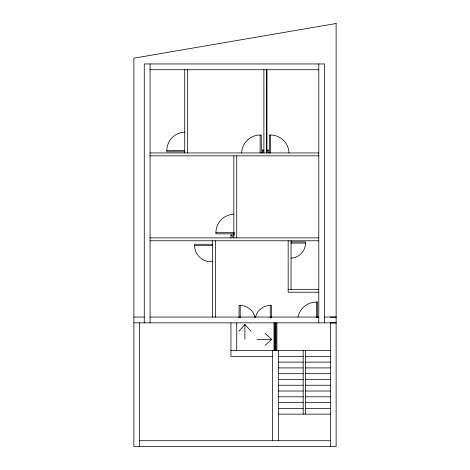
<?xml version="1.0" encoding="UTF-8"?>
<svg xmlns="http://www.w3.org/2000/svg" width="470" height="470" viewBox="0 0 470 470"><rect width="100%" height="100%" fill="white"/><g stroke="black" fill="none" stroke-linecap="round" stroke-linejoin="round"><path stroke-width="0.7" d="M238.848 331.209L244.911 324.488L250.974 331.209M266.784 151.499L268.229 150.053L266.784 150.053M265.027 345.438L271.748 339.375L265.027 333.312M150.053 69.73L318.789 69.73M241.645 152.944A18.5 18.5 0 0 1 260.139 135.031L261.291 135.031L261.291 152.962M289.032 152.944A18.5 18.5 0 0 0 270.538 135.031L269.38 135.031L269.38 152.962M262.448 152.944L262.448 150.053L263.893 150.053M184.745 151.787L166.809 151.787L166.809 150.629L184.745 150.629M150.053 152.944L318.789 152.944M150.053 155.834L318.789 155.834M234.583 233.843L215.93 233.843L215.93 232.691L234.583 232.691M230.952 237.891L230.952 235L234.565 235M150.053 237.891L318.789 237.891M150.053 240.781L318.789 240.781M291.053 241.933L305.5 241.933L305.5 243.09A15.034 15.034 0 0 1 291.053 258.112M291.053 243.09L305.5 243.09M212.481 244.247L194.551 244.247L194.551 245.399A16.262 16.262 0 0 0 212.464 261.584M194.551 245.399L212.481 245.399M288.163 289.32L318.789 289.32M318.789 292.211L288.163 292.211L288.163 240.781M297.986 317.056A18.894 18.894 0 0 1 316.48 302.034L317.638 302.034L317.638 317.814M255.051 317.55A15.181 15.181 0 0 0 240.199 305.5L239.048 305.5L239.048 317.779M255.398 317.55A15.181 15.181 0 0 1 270.25 305.5L271.407 305.5L271.407 317.779M133.874 317.056L144.272 317.056M150.053 317.056L318.789 317.056M324.57 317.056L336.126 317.056M330.351 317.115L336.126 317.115M133.874 322.837L336.126 322.837M330.351 322.896L336.126 322.896M256.984 339.375L271.748 339.375M230.952 350.573L330.351 350.573M272.559 356.354L230.952 356.354L230.952 322.837M278.34 356.354L303.191 356.354M305.5 356.354L330.351 356.354M278.34 362.129L303.191 362.129M305.5 362.129L330.351 362.129M278.34 367.91L303.191 367.91M305.5 367.91L330.351 367.91M278.34 373.691L303.191 373.691M305.5 373.691L330.351 373.691M278.34 379.466L303.191 379.466M305.5 379.466L330.351 379.466M278.34 385.247L303.191 385.247M305.5 385.247L330.351 385.247M278.34 391.022L303.191 391.022M305.5 391.022L330.351 391.022M278.34 396.803L303.191 396.803M305.5 396.803L330.351 396.803M278.34 402.584L303.191 402.584M305.5 402.584L330.351 402.584M278.34 408.36L303.191 408.36M305.5 408.36L330.351 408.36M278.34 414.14L330.351 414.14M139.649 440.719L330.351 440.719M262.448 150.053L263.893 151.499M230.952 235L233.843 237.891L233.843 155.834M330.351 322.837L330.351 446.5M324.57 322.837L324.57 63.949L144.272 63.949L144.272 322.837M318.789 63.949L318.789 322.837M316.48 302.034L316.48 317.814M305.5 350.573L305.5 414.14M303.191 350.573L303.191 414.14M291.053 240.781L291.053 289.32M278.34 350.573L278.34 440.719M276.895 322.837L276.895 350.573M276.007 322.837L276.007 350.573M275.449 322.837L275.449 350.573M274.791 322.837L274.791 350.573M274.004 322.837L274.004 350.573M272.559 350.573L272.559 440.719M270.538 135.031L270.538 152.962M270.25 305.5L270.25 317.779M268.229 150.053L268.229 152.944M266.825 152.944L266.825 69.73L266.784 152.915M263.893 69.73L263.893 152.944M260.139 135.031L260.139 152.962M244.911 324.488L244.911 339.258M240.199 305.5L240.199 317.779M236.733 155.834L236.733 237.891M236.733 322.837L236.733 350.573M215.354 240.781L215.354 317.056M212.464 240.781L212.464 317.056M187.612 69.73L187.612 152.944M184.728 69.73L184.728 152.944M150.053 63.949L150.053 322.837M139.649 322.837L139.649 446.5M215.93 232.691A18.5 18.5 0 0 1 233.843 214.197M166.809 150.629A18.5 18.5 0 0 1 184.728 132.141M336.126 23.5L133.874 58.174L133.874 446.5L336.126 446.5L336.126 23.5"/></g></svg>
